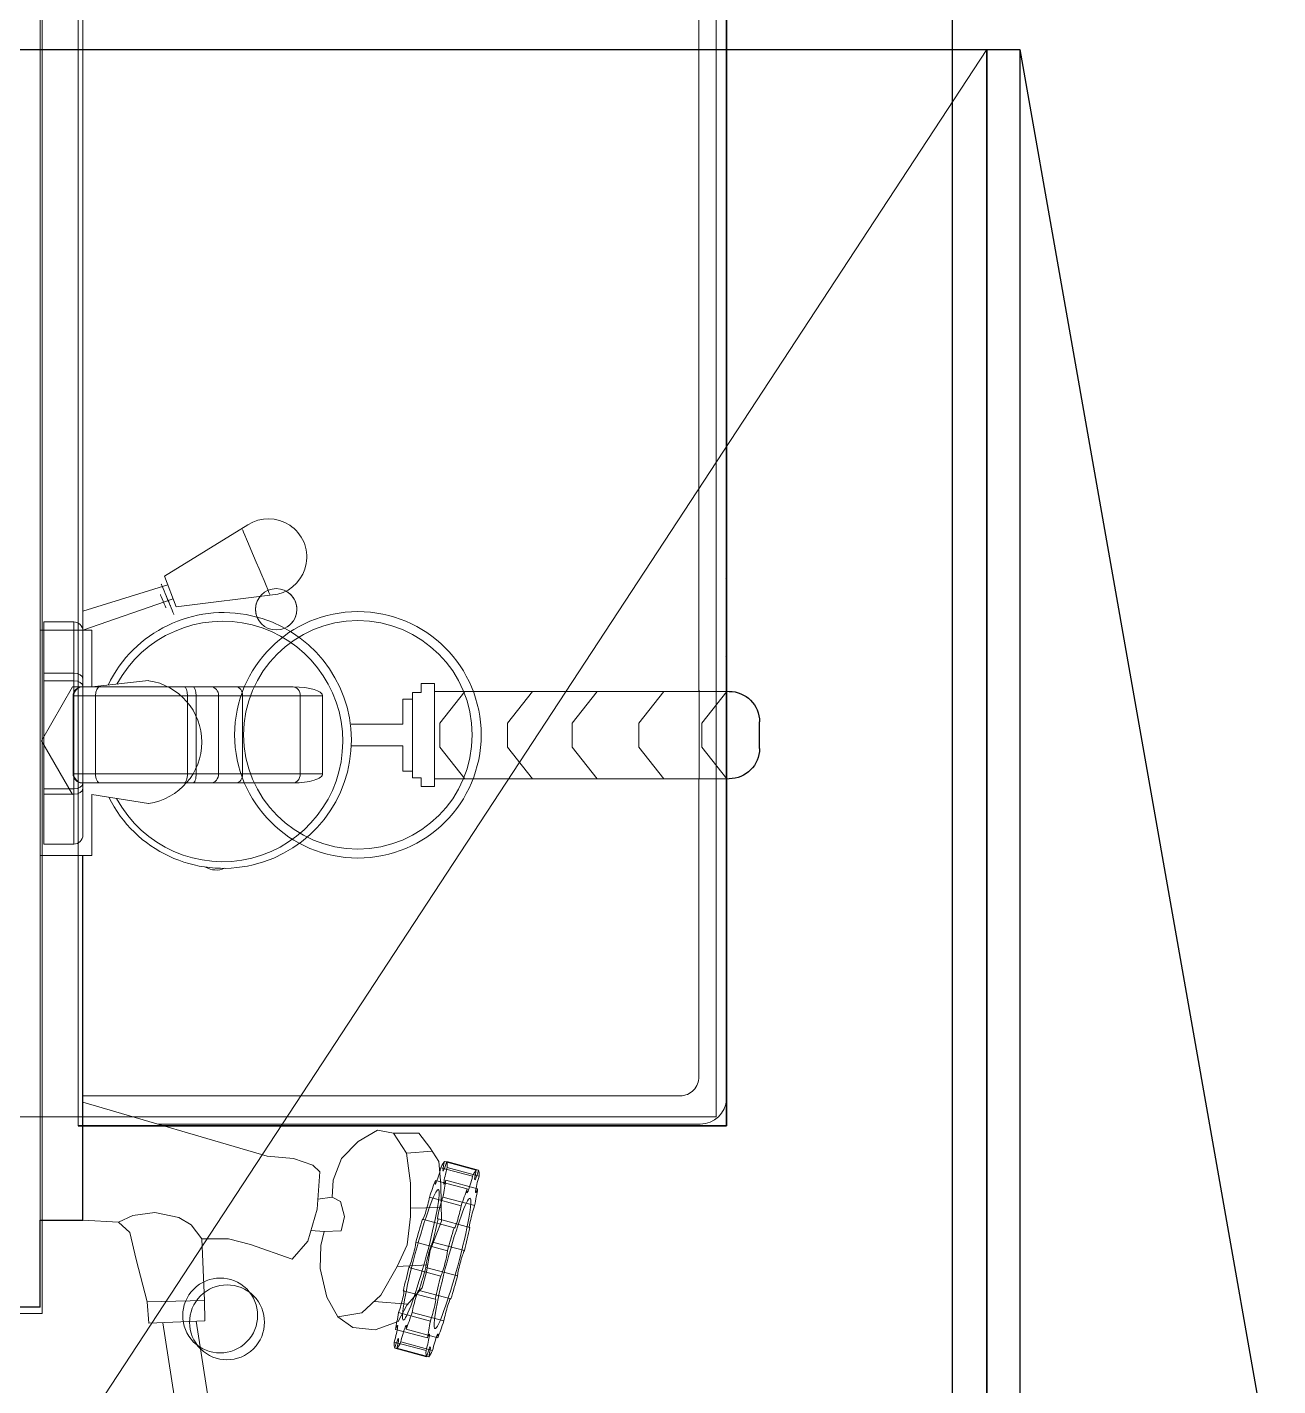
# Model space of a CAD drawing. Header units: millimetres. Extents: x 2562 to 7288, y 778 to 5635.
# Drawn here: x 5854.77 to 5892.67, y 1502.59 to 1543.78 of the extents above; entities that cross this region are included whole.
import ezdxf

# ---------------------------------------------------------------- set-up
doc = ezdxf.new("R2010")
doc.units = ezdxf.units.MM
doc.linetypes.add('x-ref_base elevations 1$0$DASHEDX2', pattern=[38.1, 25.4, -12.7])
doc.layers.add('0-gnl-gor3', color=252, linetype='Continuous')
doc.layers.add('2-tef-sabit', color=251, linetype='Continuous')

# ---------------------------------------------------------------- blocks, each defined once
blk = doc.blocks.new('2 GROUP COFFEE MACHINE')
at = {"layer": '0-gnl-gor3', "linetype": 'Continuous', "lineweight": 9, "extrusion": (0, -1, 1.6e-15)}
for points in [[(-38.24, -75.72), (-33.25, -75.72), (-30.75, -71.98), (-20.77, -71.98), (-18.27, -75.72), (-13.28, -75.72), (-23.27, -60.74), (-28.26, -60.74), (-38.24, -75.72), (-29.51, -69.48), (-25.76, -64.49), (-22.02, -69.48), (-29.51, -69.48)], [(14.18, -75.72), (14.18, -60.74), (6.69, -60.74), (1.7, -70.73), (-3.29, -60.74), (-10.78, -60.74), (-10.78, -75.72), (-5.79, -75.72), (-5.79, -64.49), (-0.8, -75.72), (4.19, -75.72), (9.19, -64.49), (9.19, -75.72)]]:
    blk.add_hatch(color=256, dxfattribs=at).paths.add_polyline_path(points)
at = {"layer": '0-gnl-gor3', "lineweight": 9, "extrusion": (1, 0, 0)}
for p, q in [((255.99, 464.36, -94.73), (255.99, 3.18, -94.73)), ((255.99, 3.18, -8.06), (255.99, 370.41, -8.06)), ((173.34, 206.91, 196.06), (173.34, 197.81, 196.06)), ((173.34, 206.91, 206.32), (173.34, 197.81, 206.32)), ((173.34, 206.91, 196.06), (173.34, 206.91, 206.32)), ((173.34, 197.81, 206.32), (173.34, 197.81, 196.06)), ((258.75, 196.55), (258.75, 196.55, -7.9)), ((255.99, 3.18, -94.73), (255.99, 3.18, -8.06))]:
    blk.add_line(p, q, dxfattribs=at)
at = {"layer": '0-gnl-gor3', "lineweight": 9, "extrusion": (0, 2e-16, -1)}
for p, q in [((255.99, 464.36, -94.73), (255.99, 3.18, -94.73)), ((-252.36, 207.4, -19.14), (255.66, 207.4, -19.14)), ((255.99, 3.18, -94.73), (-255.65, 3.18, -94.73))]:
    blk.add_line(p, q, dxfattribs=at)
at = {"layer": '0-gnl-gor3', "lineweight": 9}
for p, q in [((255.99, 3.18, -8.06), (255.99, 370.41, -8.06)), ((315.62, 216.5, 35.39), (315.62, 207.4, 35.39)), ((287.33, 208.04, -129.04), (-287.33, 208.04, -129.04)), ((250.29, 207.4, 289.41), (-246.99, 207.4, 289.41)), ((108.49, 192.36, -129.04), (108.49, 208.04, -129.04)), ((125.66, 198.21, -129.04), (141.98, 207.63, -129.04)), ((141.98, 207.63, -129.04), (158.3, 198.21, -129.04)), ((176.77, 208.04, -129.04), (176.77, 192.36, -129.04)), ((121.47, 197.81, 164.56), (105.98, 197.81, 195.88)), ((105.98, 197.81, 195.88), (105.98, 197.81, 207.4)), ((105.98, 197.81, 207.4), (123.81, 197.81, 240.16)), ((158.21, 197.81, 164.56), (121.47, 197.81, 164.56)), ((123.81, 197.81, 240.16), (156.59, 197.81, 240.52)), ((125.66, 179.36, -129.04), (125.66, 198.21, -129.04)), ((128.37, 192.97, 162.57), (128.37, 198.06, 165.72)), ((128.37, 198.06, 165.72), (128.37, 197.81, 240.34)), ((128.37, 197.81, 240.34), (128.37, 193.45, 251.24)), ((152.03, 197.81, 240.34), (152.03, 198.06, 165.72)), ((152.03, 198.06, 165.72), (152.03, 192.97, 162.57)), ((152.03, 193.45, 251.24), (152.03, 197.81, 240.34)), ((156.59, 197.81, 240.52), (173.34, 197.81, 206.32)), ((173.34, 197.81, 196.06), (158.21, 197.81, 164.56)), ((173.34, 197.81, 206.32), (173.34, 197.81, 196.06)), ((-258.75, 196.55), (258.75, 196.55)), ((108.49, 195.07, -129.04), (-108.49, 195.07, -129.04)), ((102.69, 195.07, -129.04), (94.73, 169.36, -129.04)), ((108.49, 195.07, -129.04), (98.96, 167.74, -129.04)), ((108.71, 195.09, 196.52), (123.17, 195.09, 167.29)), ((108.71, 195.09, 206.71), (108.71, 195.09, 196.52)), ((125.44, 195.09, 237.45), (108.71, 195.09, 206.71)), ((123.17, 195.09, 167.29), (156.49, 195.09, 167.29)), ((154.89, 195.09, 237.77), (125.44, 195.09, 237.45)), ((125.65, 195.32, 167.23), (125.65, 190.24, 164.09)), ((125.65, 195.09, 239.81), (125.65, 195.32, 167.23)), ((125.65, 191.6, 248.51), (125.65, 195.09, 239.81)), ((154.75, 195.32, 167.23), (154.75, 195.09, 239.81)), ((154.75, 190.24, 164.09), (154.75, 195.32, 167.23)), ((154.75, 195.09, 239.81), (154.75, 191.6, 248.51)), ((170.61, 195.09, 205.69), (154.89, 195.09, 237.77)), ((156.49, 195.09, 167.29), (170.61, 195.09, 196.68)), ((170.61, 195.09, 196.68), (170.61, 195.09, 205.69)), ((176.77, 195.07, -129.04), (251.58, 195.07, -129.04)), ((249.64, 195.07, -129.04), (249.64, 14.06, -129.04)), ((251.58, 195.07, -129.04), (267.9, 139.21, -129.04)), ((287.89, 184.23, -129.04), (287.33, 195.07, -129.04)), ((125.66, 192.36, -129.04), (108.49, 192.36, -129.04)), ((123.77, 175.14, -129.04), (125.66, 192.36, -129.04)), ((125.65, 164.39, 248.51), (125.65, 191.6, 248.51)), ((125.65, 190.24, 148.24), (125.65, 189.93, 147.85)), ((125.65, 190.24, 164.09), (125.65, 190.24, 148.24)), ((125.65, 189.93, 147.85), (125.65, 161.73, 147.85)), ((128.37, 193.45, 251.24), (128.37, 163.39, 251.24)), ((128.37, 193.45, 251.24), (128.37, 163.39, 251.24)), ((128.37, 191.27, 145.12), (128.37, 192.97, 147.3)), ((128.37, 192.97, 147.3), (128.37, 192.97, 162.57)), ((128.37, 160.72, 145.12), (128.37, 191.27, 145.12)), ((152.03, 163.39, 251.24), (152.03, 193.45, 251.24)), ((152.03, 163.39, 251.24), (152.03, 193.45, 251.24)), ((152.03, 192.97, 162.57), (152.03, 192.97, 147.3)), ((152.03, 192.97, 147.3), (152.03, 191.27, 145.12)), ((152.03, 191.27, 145.12), (152.03, 160.72, 145.12)), ((154.75, 191.6, 248.51), (154.75, 164.39, 248.51)), ((154.75, 190.24, 148.24), (154.75, 190.24, 164.09)), ((154.75, 189.93, 147.85), (154.75, 190.24, 148.24)), ((154.75, 161.73, 147.85), (154.75, 189.93, 147.85)), ((176.77, 192.36, -129.04), (158.3, 192.36, -129.04)), ((161, 175.14, -129.04), (158.3, 192.36, -129.04)), ((287.89, 184.23, -129.04), (285.87, 179.93, -129.04)), ((291.05, 180.81, -129.04), (287.89, 184.23, -129.04)), ((285.87, 179.93, -129.04), (284.98, 173.23, -129.04)), ((299.28, 178.92, -129.04), (291.05, 180.81, -129.04)), ((312.05, 175.63, -129.04), (299.28, 178.92, -129.04)), ((284.98, 173.23, -129.04), (286.5, 166.02, -129.04)), ((311.67, 158.18, -129.04), (312.05, 175.63, -129.04)), ((312.05, 175.63, -129.04), (318.6, 175.08, -129.04)), ((318.6, 175.08, -129.04), (317.81, 158.07, -129.04)), ((92.08, 170.38, -129.04), (76.49, 145.09, -129.04)), ((92.08, 170.38, -129.04), (101.41, 166.8, -129.04)), ((258.22, 172.34, -129.04), (258.22, 7.99, -129.04)), ((354.87, 165.2, -129.04), (318.4, 170.84, -129.04)), ((101.41, 166.8, -129.04), (97.58, 136.02, -129.04)), ((286.5, 166.02, -129.04), (288.77, 162.23, -129.04)), ((125.65, 162.97, 247.31), (125.65, 164.39, 248.51)), ((125.65, 162.97, 237.74), (125.65, 162.97, 247.31)), ((125.65, 131.31, 176.69), (125.65, 162.97, 237.74)), ((125.65, 161.73, 147.85), (125.65, 156.3, 152.5)), ((152.03, 163.39, 251.24), (128.37, 163.39, 251.24)), ((128.37, 163.39, 251.24), (128.37, 160.24, 248.58)), ((128.37, 153.94, 150.94), (128.37, 160.72, 145.12)), ((152.03, 160.24, 248.58), (152.03, 163.39, 251.24)), ((152.03, 160.72, 145.12), (152.03, 153.94, 150.94)), ((154.75, 164.39, 248.51), (154.75, 162.97, 247.31)), ((154.75, 162.97, 237.74), (154.75, 131.31, 176.69)), ((154.75, 162.97, 247.31), (154.75, 162.97, 237.74)), ((154.75, 156.3, 152.5), (154.75, 161.73, 147.85)), ((288.77, 162.23, -129.04), (292.95, 159.06, -129.04)), ((353.49, 155.21, -129.04), (317.92, 160.73, -129.04)), ((128.37, 160.24, 248.58), (128.37, 160.24, 238.4)), ((128.37, 160.24, 238.4), (128.37, 129.21, 178.56)), ((152.03, 129.21, 178.56), (152.03, 160.24, 238.4)), ((152.03, 160.24, 238.4), (152.03, 160.24, 248.58)), ((292.95, 150.97, -129.04), (292.95, 159.06, -129.04)), ((292.95, 159.06, -129.04), (311.67, 158.18, -129.04)), ((317.81, 158.07, -129.04), (311.67, 158.18, -129.04)), ((125.65, 156.3, 152.5), (125.65, 148.66, 176.68)), ((128.37, 146.66, 173.95), (128.37, 153.94, 150.94)), ((152.03, 153.94, 150.94), (152.03, 146.66, 173.95)), ((154.75, 148.66, 176.68), (154.75, 156.3, 152.5)), ((125.65, 148.66, 176.68), (125.65, 131.31, 176.68)), ((154.75, 131.31, 176.68), (154.75, 148.66, 176.68)), ((294.72, 144.27, -129.04), (292.95, 150.97, -129.04)), ((128.37, 122.42, 173.95), (128.37, 146.66, 173.95)), ((152.03, 146.66, 173.95), (152.03, 122.42, 173.95)), ((299.15, 131.63, -129.04), (294.72, 144.27, -129.04)), ((267.9, 139.21, -129.04), (268.66, 131.25, -129.04)), ((125.65, 131.31, 176.68), (125.65, 131.31, 176.69)), ((128.37, 129.21, 178.56), (128.37, 122.42, 173.95)), ((152.03, 122.42, 173.95), (152.03, 129.21, 178.56)), ((154.75, 131.31, 176.69), (154.75, 131.31, 176.68)), ((268.66, 131.25, -129.04), (270.68, 125.43, -129.04)), ((293.71, 126.95, -129.04), (299.15, 131.63, -129.04)), ((270.68, 125.43, -129.04), (272.71, 123.28, -129.04)), ((272.71, 123.28, -129.04), (283.97, 124.04, -129.04)), ((280.98, 123.84, -129.04), (280.33, 119.55, -129.04)), ((283.97, 124.04, -129.04), (293.71, 126.95, -129.04)), ((290.79, 121.94, -129.04), (290.41, 125.96, -129.04)), ((280.33, 119.55, -129.04), (275.21, 119.22, -129.04)), ((281.64, 117.04, -129.04), (280.33, 119.55, -129.04)), ((290.79, 121.94, -129.04), (290.57, 116.83, -129.04)), ((295.04, 122.92, -129.04), (290.79, 121.94, -129.04)), ((302.01, 123.14, -129.04), (295.04, 122.92, -129.04)), ((310.62, 121.18, -129.04), (302.01, 123.14, -129.04)), ((316.61, 117.81, -129.04), (310.62, 121.18, -129.04)), ((268.67, 116.72, -129.04), (263.44, 111.6, -129.04)), ((275.21, 119.22, -129.04), (268.67, 116.72, -129.04)), ((286.21, 115.74, -129.04), (281.64, 117.04, -129.04)), ((290.57, 116.83, -129.04), (286.21, 115.74, -129.04)), ((316.61, 117.81, -129.04), (315.41, 110.51, -129.04)), ((319.88, 113.23, -129.04), (316.61, 117.81, -129.04)), ((137, 113.74, -129.04), (137, 98.14, -129.04)), ((143.55, 113.74, -129.04), (143.55, 98.14, -129.04)), ((263.44, 111.6, -129.04), (260.06, 105.83, -129.04)), ((320.54, 106.48, -129.04), (319.88, 113.23, -129.04)), ((315.41, 110.51, -129.04), (310.08, 104.74, -129.04)), ((260.06, 105.83, -129.04), (260.93, 100.93, -129.04)), ((310.08, 104.74, -129.04), (301.36, 99.84, -129.04)), ((312.01, 106.83, -129.04), (312.76, 96.57, -129.04)), ((318.03, 99.51, -129.04), (320.54, 106.48, -129.04)), ((260.93, 100.93, -129.04), (260.93, 93.3, -129.04)), ((267.04, 97.01, -129.04), (260.93, 100.93, -129.04)), ((301.36, 99.84, -129.04), (294.82, 96.79, -129.04)), ((301.36, 99.84, -129.04), (300.91, 90.55, -129.04)), ((313.13, 96.9, -129.04), (318.03, 99.51, -129.04)), ((315.34, 99.38, 226.7), (317.93, 89.76, 225.86)), ((315.34, 99.38, 226.7), (317.93, 89.76, 225.86)), ((323.04, 90.66, 231.27), (320.45, 100.29, 232.11)), ((323.04, 90.66, 231.27), (320.45, 100.29, 232.11)), ((324.28, 100.71, 239.05), (326.87, 91.08, 238.21)), ((324.28, 100.71, 239.05), (326.87, 91.08, 238.21)), ((326.13, 99.88, 254.22), (328.72, 90.25, 253.38)), ((326.13, 99.88, 254.22), (328.72, 90.25, 253.38)), ((328.73, 90.95, 245.47), (326.14, 100.57, 246.32)), ((328.73, 90.95, 245.47), (326.14, 100.57, 246.32)), ((129.37, 95.13, -129.04), (127.32, 95.13, -129.04)), ((127.32, 95.13, -129.04), (127.32, 92.55, -129.04)), ((137, 98.14, -129.04), (129.37, 98.14, -129.04)), ((129.37, 98.14, -129.04), (129.37, 95.13, -129.04)), ((151.17, 95.13, -129.04), (129.37, 95.13, -129.04)), ((143.55, 98.14, -129.04), (151.17, 98.14, -129.04)), ((151.17, 98.14, -129.04), (151.17, 95.13, -129.04)), ((151.17, 95.13, -129.04), (153.23, 95.13, -129.04)), ((153.23, 95.13, -129.04), (153.23, 92.55, -129.04)), ((267.04, 97.01, -129.04), (266.44, 89.19, -129.04)), ((276.08, 95.81, -129.04), (267.04, 97.01, -129.04)), ((286.21, 95.81, -129.04), (276.08, 95.81, -129.04)), ((283.71, 95.81, -129.04), (283.49, 86.48, -129.04)), ((294.82, 96.79, -129.04), (286.21, 95.81, -129.04)), ((301.71, 96.26, 220.48), (304.3, 86.63, 219.64)), ((301.71, 96.26, 220.48), (304.3, 86.63, 219.64)), ((307.79, 92.21, -129.04), (313.13, 96.9, -129.04)), ((311.29, 88.33, 221.74), (308.7, 97.96, 222.59)), ((311.29, 88.33, 221.74), (308.7, 97.96, 222.59)), ((317.87, 85.66, 272.46), (315.28, 95.29, 273.3)), ((317.87, 85.66, 272.46), (315.28, 95.29, 273.3)), ((320.41, 97.12, 268.14), (322.99, 87.49, 267.3)), ((320.41, 97.12, 268.14), (322.99, 87.49, 267.3)), ((326.84, 89.12, 260.55), (324.25, 98.75, 261.39)), ((326.84, 89.12, 260.55), (324.25, 98.75, 261.39)), ((127.32, 92.55, -129.04), (124.67, 92.55, -129.04)), ((124.67, 92.55, -129.04), (124.67, 88.53, -129.04)), ((153.23, 92.55, -129.04), (155.88, 92.55, -129.04)), ((155.88, 92.55, -129.04), (155.88, 88.53, -129.04)), ((260.93, 93.3, -129.04), (265.29, 89.93, -129.04)), ((287.05, 92.18, 222.05), (289.64, 82.55, 221.21)), ((287.05, 92.18, 222.05), (289.64, 82.55, 221.21)), ((296.63, 84.59, 219.45), (294.04, 94.22, 220.29)), ((296.63, 84.59, 219.45), (294.04, 94.22, 220.29)), ((296.56, 89.82, -129.04), (302.99, 90.91, -129.04)), ((304.22, 81.51, 278), (301.63, 91.14, 278.85)), ((304.22, 81.51, 278), (301.63, 91.14, 278.85)), ((302.99, 90.91, -129.04), (307.79, 92.21, -129.04)), ((308.63, 93.17, 277.09), (311.22, 83.54, 276.24)), ((308.63, 93.17, 277.09), (311.22, 83.54, 276.24)), ((124.67, 88.53, -129.04), (127.02, 88.53, -129.04)), ((153.52, 88.53, -129.04), (127.02, 88.53, -129.04)), ((127.02, 88.53, -129.04), (127.02, 85.29, -129.04)), ((127.02, 79.28, -129.04), (136.61, 86.88, -129.04)), ((136.61, 86.88, -129.04), (140.72, 86.88, -129.04)), ((143.93, 86.88, -129.04), (139.83, 86.88, -129.04)), ((153.52, 79.28, -129.04), (143.93, 86.88, -129.04)), ((155.88, 88.53, -129.04), (153.52, 88.53, -129.04)), ((153.52, 88.53, -129.04), (153.52, 85.29, -129.04)), ((265.29, 89.93, -129.04), (269.54, 87.2, -129.04)), ((269.54, 87.2, -129.04), (276.52, 86.55, -129.04)), ((274.02, 76.98, 236.9), (271.43, 86.61, 237.74)), ((274.02, 76.98, 236.9), (271.43, 86.61, 237.74)), ((275.27, 88.23, 230.99), (277.86, 78.6, 230.15)), ((275.27, 88.23, 230.99), (277.86, 78.6, 230.15)), ((276.52, 86.55, -129.04), (287.63, 86.44, -129.04)), ((282.99, 80.43, 224.99), (280.4, 90.06, 225.84)), ((282.99, 80.43, 224.99), (280.4, 90.06, 225.84)), ((289.56, 77.76, 275.71), (286.97, 87.39, 276.55)), ((289.56, 77.76, 275.71), (286.97, 87.39, 276.55)), ((287.63, 86.44, -129.04), (296.56, 89.82, -129.04)), ((293.97, 89.09, 278.66), (296.56, 79.46, 277.81)), ((293.97, 89.09, 278.66), (296.56, 79.46, 277.81)), ((127.02, 85.29, -129.04), (127.02, -0.77, -129.04)), ((153.52, 85.29, -129.04), (153.52, -0.77, -129.04)), ((272.12, 75.15, 251.98), (269.54, 84.78, 252.82)), ((272.12, 75.15, 251.98), (269.54, 84.78, 252.82)), ((269.55, 85.47, 244.91), (272.14, 75.85, 244.07)), ((269.55, 85.47, 244.91), (272.14, 75.85, 244.07)), ((271.4, 84.65, 260.08), (273.99, 75.02, 259.24)), ((271.4, 84.65, 260.08), (273.99, 75.02, 259.24)), ((277.81, 75.44, 266.18), (275.22, 85.07, 267.02)), ((277.81, 75.44, 266.18), (275.22, 85.07, 267.02)), ((280.34, 85.97, 272.43), (282.93, 76.34, 271.59)), ((280.34, 85.97, 272.43), (282.93, 76.34, 271.59)), ((127.02, 58.82, -129.04), (136.61, 66.42, -129.04)), ((136.61, 66.42, -129.04), (140.72, 66.42, -129.04)), ((143.93, 66.42, -129.04), (139.83, 66.42, -129.04)), ((153.52, 58.82, -129.04), (143.93, 66.42, -129.04)), ((127.02, 39.2, -129.04), (136.61, 46.8, -129.04)), ((136.61, 46.8, -129.04), (140.72, 46.8, -129.04)), ((143.93, 46.8, -129.04), (139.83, 46.8, -129.04)), ((153.52, 39.2, -129.04), (143.93, 46.8, -129.04)), ((127.02, 19.02, -129.04), (136.61, 26.62, -129.04)), ((136.61, 26.62, -129.04), (140.72, 26.62, -129.04)), ((143.93, 26.62, -129.04), (139.83, 26.62, -129.04)), ((153.52, 19.02, -129.04), (143.93, 26.62, -129.04)), ((127.02, 8.44, -129.04), (-127.02, 8.44, -129.04)), ((153.52, 8.33, -129.04), (126.66, 8.33, -129.04)), ((243.82, 8.44, -129.04), (153.52, 8.44, -129.04)), ((127.02, -0.13, -129.04), (136.61, 7.47, -129.04)), ((136.61, 7.47, -129.04), (140.72, 7.47, -129.04)), ((143.93, 7.47, -129.04), (139.83, 7.47, -129.04)), ((153.52, -0.13, -129.04), (143.93, 7.47, -129.04)), ((-255.65, 3.18, -8.06), (255.99, 3.18, -8.06))]:
    blk.add_line(p, q, dxfattribs=at)
at = {"layer": '0-gnl-gor3'}
for p, q in [((313.68, 208.04, -129.04), (313.68, 216.03, -129.04)), ((287.33, 208.04, -129.04), (287.33, 195.07, -129.04)), ((313.68, 208.04, -129.04), (287.33, 208.04, -129.04)), ((287.33, 195.07, -129.04), (176.77, 195.07, -129.04)), ((258.75, 196.55), (258.75, 0)), ((258.75, 0), (-258.75, 0)), ((127.02, 0, -129.04), (-127.02, 0, -129.04)), ((250.6, 0, -129.04), (153.52, 0, -129.04)), ((144.3, -10, -129.04), (136.25, -10, -129.04))]:
    blk.add_line(p, q, dxfattribs=at)
at = {"layer": '0-gnl-gor3', "lineweight": 9, "extrusion": (0.999129, 0, 0.04173)}
for p, q in [((315.62, 216.5, 35.39), (315.62, 207.4, 35.39)), ((315.62, 207.4, 35.39), (307.02, 207.4, 241.27))]:
    blk.add_line(p, q, dxfattribs=at)
at = {"layer": '0-gnl-gor3', "lineweight": 9, "extrusion": (0, -1, -2e-16)}
for p, q in [((-252.36, 207.4, -19.14), (255.66, 207.4, -19.14)), ((250.29, 207.4, 289.41), (-246.99, 207.4, 289.41)), ((315.62, 207.4, 35.39), (307.02, 207.4, 241.27))]:
    blk.add_line(p, q, dxfattribs=at)
at = {"layer": '0-gnl-gor3', "lineweight": 9, "extrusion": (0, 1, -1e-16)}
for p, q in [((123.81, 206.91, 240.16), (105.98, 206.91, 207.4)), ((105.98, 206.91, 207.4), (105.98, 206.91, 195.88)), ((105.98, 206.91, 195.88), (121.47, 206.91, 164.56)), ((121.47, 206.91, 164.56), (158.21, 206.91, 164.56)), ((156.59, 206.91, 240.52), (123.81, 206.91, 240.16)), ((173.34, 206.91, 206.32), (156.59, 206.91, 240.52)), ((158.21, 206.91, 164.56), (173.34, 206.91, 196.06)), ((173.34, 206.91, 196.06), (173.34, 206.91, 206.32))]:
    blk.add_line(p, q, dxfattribs=at)
at = {"layer": '0-gnl-gor3', "lineweight": 9, "extrusion": (-0.878335, 0, 0.478046)}
for p, q in [((105.98, 206.91, 207.4), (105.98, 197.81, 207.4)), ((123.81, 206.91, 240.16), (105.98, 206.91, 207.4)), ((123.81, 206.91, 240.16), (123.81, 197.81, 240.16)), ((105.98, 197.81, 207.4), (123.81, 197.81, 240.16))]:
    blk.add_line(p, q, dxfattribs=at)
at = {"layer": '0-gnl-gor3', "lineweight": 9, "extrusion": (-1, 0, 0)}
for p, q in [((105.98, 206.91, 207.4), (105.98, 197.81, 207.4)), ((105.98, 206.91, 195.88), (105.98, 197.81, 195.88)), ((105.98, 206.91, 207.4), (105.98, 206.91, 195.88)), ((105.98, 197.81, 195.88), (105.98, 197.81, 207.4))]:
    blk.add_line(p, q, dxfattribs=at)
at = {"layer": '0-gnl-gor3', "lineweight": 9, "extrusion": (-0.896379, 0, -0.443289)}
for p, q in [((105.98, 206.91, 195.88), (105.98, 197.81, 195.88)), ((105.98, 206.91, 195.88), (121.47, 206.91, 164.56)), ((121.47, 206.91, 164.56), (121.47, 197.81, 164.56)), ((121.47, 197.81, 164.56), (105.98, 197.81, 195.88))]:
    blk.add_line(p, q, dxfattribs=at)
at = {"layer": '0-gnl-gor3', "lineweight": 9, "extrusion": (0, -1e-16, -1)}
for p, q in [((121.47, 206.91, 164.56), (121.47, 197.81, 164.56)), ((121.47, 206.91, 164.56), (158.21, 206.91, 164.56)), ((158.21, 206.91, 164.56), (158.21, 197.81, 164.56)), ((158.21, 197.81, 164.56), (121.47, 197.81, 164.56)), ((152.03, 191.27, 145.12), (128.37, 191.27, 145.12)), ((128.37, 160.72, 145.12), (128.37, 191.27, 145.12)), ((152.03, 191.27, 145.12), (152.03, 160.72, 145.12)), ((152.03, 160.72, 145.12), (128.37, 160.72, 145.12)), ((152.03, 146.66, 173.95), (128.37, 146.66, 173.95)), ((128.37, 122.42, 173.95), (128.37, 146.66, 173.95)), ((152.03, 146.66, 173.95), (152.03, 122.42, 173.95)), ((152.03, 122.42, 173.95), (128.37, 122.42, 173.95))]:
    blk.add_line(p, q, dxfattribs=at)
at = {"layer": '0-gnl-gor3', "lineweight": 9, "extrusion": (-0.010982, 1e-16, 0.99994)}
for p, q in [((123.81, 206.91, 240.16), (123.81, 197.81, 240.16)), ((156.59, 206.91, 240.52), (123.81, 206.91, 240.16)), ((156.59, 206.91, 240.52), (156.59, 197.81, 240.52)), ((123.81, 197.81, 240.16), (156.59, 197.81, 240.52))]:
    blk.add_line(p, q, dxfattribs=at)
at = {"layer": '0-gnl-gor3', "lineweight": 9, "extrusion": (0.898079, 0, 0.439835)}
for p, q in [((156.59, 206.91, 240.52), (156.59, 197.81, 240.52)), ((173.34, 206.91, 206.32), (156.59, 206.91, 240.52)), ((173.34, 206.91, 206.32), (173.34, 197.81, 206.32)), ((156.59, 197.81, 240.52), (173.34, 197.81, 206.32))]:
    blk.add_line(p, q, dxfattribs=at)
at = {"layer": '0-gnl-gor3', "lineweight": 9, "extrusion": (0.901427, 0, -0.43293)}
for p, q in [((158.21, 206.91, 164.56), (158.21, 197.81, 164.56)), ((158.21, 206.91, 164.56), (173.34, 206.91, 196.06)), ((173.34, 206.91, 196.06), (173.34, 197.81, 196.06)), ((173.34, 197.81, 196.06), (158.21, 197.81, 164.56))]:
    blk.add_line(p, q, dxfattribs=at)
at = {"layer": '0-gnl-gor3', "lineweight": 9, "extrusion": (-1e-16, 0.999995, 0.003249)}
for p, q in [((152.03, 198.06, 165.72), (128.37, 198.06, 165.72)), ((128.37, 198.06, 165.72), (128.37, 197.81, 240.34)), ((152.03, 197.81, 240.34), (128.37, 197.81, 240.34)), ((152.03, 197.81, 240.34), (152.03, 198.06, 165.72))]:
    blk.add_line(p, q, dxfattribs=at)
at = {"layer": '0-gnl-gor3', "lineweight": 9, "extrusion": (0, 0.526139, -0.850398)}
for p, q in [((152.03, 198.06, 165.72), (128.37, 198.06, 165.72)), ((128.37, 192.97, 162.57), (128.37, 198.06, 165.72)), ((152.03, 198.06, 165.72), (152.03, 192.97, 162.57))]:
    blk.add_line(p, q, dxfattribs=at)
at = {"layer": '0-gnl-gor3', "lineweight": 9, "extrusion": (-1e-16, 0.928404, 0.371572)}
for p, q in [((152.03, 197.81, 240.34), (128.37, 197.81, 240.34)), ((128.37, 197.81, 240.34), (128.37, 193.45, 251.24)), ((152.03, 193.45, 251.24), (152.03, 197.81, 240.34))]:
    blk.add_line(p, q, dxfattribs=at)
at = {"layer": '0-gnl-gor3', "lineweight": 9, "extrusion": (0, 1, 0)}
for p, q in [((-258.75, 196.55), (258.75, 196.55)), ((258.75, 196.55, -7.9), (-258.75, 196.55, -7.9)), ((258.75, 196.55), (258.75, 196.55, -7.9))]:
    blk.add_line(p, q, dxfattribs=at)
at = {"layer": '0-gnl-gor3', "lineweight": 9, "extrusion": (0, 0, -1)}
blk.add_line((258.75, 196.55, -7.9), (-258.75, 196.55, -7.9), dxfattribs=at)
at = {"layer": '0-gnl-gor3', "lineweight": 9, "extrusion": (0, -1, 1e-16)}
for p, q in [((125.44, 195.09, 237.45), (108.71, 195.09, 206.71)), ((108.71, 195.09, 206.71), (108.71, 195.09, 196.52)), ((108.71, 195.09, 196.52), (123.17, 195.09, 167.29)), ((123.17, 195.09, 167.29), (156.49, 195.09, 167.29)), ((154.89, 195.09, 237.77), (125.44, 195.09, 237.45)), ((170.61, 195.09, 205.69), (154.89, 195.09, 237.77)), ((156.49, 195.09, 167.29), (170.61, 195.09, 196.68)), ((170.61, 195.09, 196.68), (170.61, 195.09, 205.69))]:
    blk.add_line(p, q, dxfattribs=at)
at = {"layer": '0-gnl-gor3', "lineweight": 9, "extrusion": (-1, -1e-16, 0)}
for p, q in [((125.65, 195.32, 167.23), (125.65, 190.24, 164.09)), ((125.65, 195.09, 239.81), (125.65, 195.32, 167.23)), ((125.65, 191.6, 248.51), (125.65, 195.09, 239.81)), ((125.65, 164.39, 248.51), (125.65, 191.6, 248.51)), ((125.65, 190.24, 164.09), (125.65, 190.24, 148.24)), ((125.65, 190.24, 148.24), (125.65, 189.93, 147.85)), ((125.65, 189.93, 147.85), (125.65, 161.73, 147.85)), ((125.65, 162.97, 247.31), (125.65, 164.39, 248.51)), ((125.65, 162.97, 237.74), (125.65, 162.97, 247.31)), ((125.65, 131.31, 176.69), (125.65, 162.97, 237.74)), ((125.65, 161.73, 147.85), (125.65, 156.3, 152.5)), ((125.65, 156.3, 152.5), (125.65, 148.66, 176.68)), ((125.65, 148.66, 176.68), (125.65, 131.31, 176.68)), ((125.65, 131.31, 176.68), (125.65, 131.31, 176.69))]:
    blk.add_line(p, q, dxfattribs=at)
at = {"layer": '0-gnl-gor3', "lineweight": 9, "extrusion": (1, 1e-16, 0)}
for p, q in [((154.75, 195.32, 167.23), (154.75, 195.09, 239.81)), ((154.75, 190.24, 164.09), (154.75, 195.32, 167.23)), ((154.75, 195.09, 239.81), (154.75, 191.6, 248.51)), ((154.75, 191.6, 248.51), (154.75, 164.39, 248.51)), ((154.75, 190.24, 148.24), (154.75, 190.24, 164.09)), ((154.75, 189.93, 147.85), (154.75, 190.24, 148.24)), ((154.75, 161.73, 147.85), (154.75, 189.93, 147.85)), ((154.75, 164.39, 248.51), (154.75, 162.97, 247.31)), ((154.75, 162.97, 247.31), (154.75, 162.97, 237.74)), ((154.75, 162.97, 237.74), (154.75, 131.31, 176.69)), ((154.75, 156.3, 152.5), (154.75, 161.73, 147.85)), ((154.75, 148.66, 176.68), (154.75, 156.3, 152.5)), ((154.75, 131.31, 176.68), (154.75, 148.66, 176.68)), ((154.75, 131.31, 176.69), (154.75, 131.31, 176.68))]:
    blk.add_line(p, q, dxfattribs=at)
at = {"layer": '0-gnl-gor3', "extrusion": (1, 0, 0)}
for p, q in [((258.75, 196.55), (258.75, 0)), ((258.75, 0, -7.9), (258.75, 196.55, -7.9)), ((258.75, 0, -7.9), (258.75, 0))]:
    blk.add_line(p, q, dxfattribs=at)
at = {"layer": '0-gnl-gor3', "extrusion": (0, 0, -1)}
for p, q in [((258.75, 0, -7.9), (258.75, 196.55, -7.9)), ((-258.75, 0, -7.9), (258.75, 0, -7.9))]:
    blk.add_line(p, q, dxfattribs=at)
at = {"layer": '0-gnl-gor3', "lineweight": 9, "extrusion": (-1e-16, 1, -1e-16)}
for p, q in [((128.37, 192.97, 147.3), (128.37, 192.97, 162.57)), ((152.03, 192.97, 162.57), (152.03, 192.97, 147.3))]:
    blk.add_line(p, q, dxfattribs=at)
at = {"layer": '0-gnl-gor3', "lineweight": 9, "extrusion": (0, 0.789182, -0.614159)}
for p, q in [((128.37, 191.27, 145.12), (128.37, 192.97, 147.3)), ((152.03, 191.27, 145.12), (128.37, 191.27, 145.12)), ((152.03, 192.97, 147.3), (152.03, 191.27, 145.12))]:
    blk.add_line(p, q, dxfattribs=at)
at = {"layer": '0-gnl-gor3', "lineweight": 9, "extrusion": (0, -0.645729, 0.763567)}
for p, q in [((152.03, 163.39, 251.24), (128.37, 163.39, 251.24)), ((128.37, 163.39, 251.24), (128.37, 160.24, 248.58)), ((152.03, 160.24, 248.58), (152.03, 163.39, 251.24))]:
    blk.add_line(p, q, dxfattribs=at)
at = {"layer": '0-gnl-gor3', "lineweight": 9, "extrusion": (0, -0.650579, -0.759438)}
for p, q in [((152.03, 160.72, 145.12), (128.37, 160.72, 145.12)), ((128.37, 153.94, 150.94), (128.37, 160.72, 145.12)), ((152.03, 160.72, 145.12), (152.03, 153.94, 150.94)), ((152.03, 153.94, 150.94), (128.37, 153.94, 150.94))]:
    blk.add_line(p, q, dxfattribs=at)
at = {"layer": '0-gnl-gor3', "lineweight": 9, "extrusion": (1e-16, -0.887757, 0.460313)}
for p, q in [((128.37, 160.24, 238.4), (128.37, 129.21, 178.56)), ((152.03, 129.21, 178.56), (152.03, 160.24, 238.4)), ((152.03, 129.21, 178.56), (128.37, 129.21, 178.56))]:
    blk.add_line(p, q, dxfattribs=at)
at = {"layer": '0-gnl-gor3', "lineweight": 9, "extrusion": (1e-16, -1, 1e-16)}
for p, q in [((128.37, 160.24, 248.58), (128.37, 160.24, 238.4)), ((152.03, 160.24, 238.4), (152.03, 160.24, 248.58))]:
    blk.add_line(p, q, dxfattribs=at)
at = {"layer": '0-gnl-gor3', "lineweight": 9, "extrusion": (1e-16, -0.953534, -0.301287)}
for p, q in [((152.03, 153.94, 150.94), (128.37, 153.94, 150.94)), ((128.37, 146.66, 173.95), (128.37, 153.94, 150.94)), ((152.03, 153.94, 150.94), (152.03, 146.66, 173.95)), ((152.03, 146.66, 173.95), (128.37, 146.66, 173.95))]:
    blk.add_line(p, q, dxfattribs=at)
at = {"layer": '0-gnl-gor3', "lineweight": 9, "extrusion": (0, -0.561284, 0.827624)}
for p, q in [((152.03, 129.21, 178.56), (128.37, 129.21, 178.56)), ((128.37, 129.21, 178.56), (128.37, 122.42, 173.95)), ((152.03, 122.42, 173.95), (152.03, 129.21, 178.56)), ((152.03, 122.42, 173.95), (128.37, 122.42, 173.95))]:
    blk.add_line(p, q, dxfattribs=at)
at = {"layer": '0-gnl-gor3', "lineweight": 9, "extrusion": (4e-16, -1, -2e-16)}
for p, q in [((-255.65, 3.18, -8.06), (255.99, 3.18, -8.06)), ((255.99, 3.18, -94.73), (-255.65, 3.18, -94.73)), ((255.99, 3.18, -94.73), (255.99, 3.18, -8.06))]:
    blk.add_line(p, q, dxfattribs=at)
at = {"layer": '0-gnl-gor3', "linetype": 'Continuous', "lineweight": 9, "extrusion": (0, -1, 1.7e-15)}
for p, q in [((92.81, 0.37, -71.98), (92.81, 0.37, -69.48)), ((116.53, 0.37, -69.48), (116.53, 0.37, -71.98))]:
    blk.add_line(p, q, dxfattribs=at)
at = {"layer": '0-gnl-gor3', "extrusion": (0, -1, 0)}
blk.add_line((258.75, 0, -7.9), (258.75, 0), dxfattribs=at)
at = {"layer": '0-gnl-gor3', "lineweight": 9, "extrusion": (-0.386001, -0.922498, 0)}
for centre, radius in [((26.07, 203.02, -194.53), 5), ((26.07, 203.02, -194.53), 5), ((26.07, 203.02, -194.5), 2.15), ((26.07, 203.02, -194.5), 2.15), ((26.07, 203.02, -196.01), 2.18), ((26.07, 203.02, -196), 2.15), ((26.07, 203.02, -165.39), 10.79), ((26.07, 203.02, -165.39), 10.79)]:
    blk.add_circle(centre, radius, dxfattribs=at)
at = {"layer": '0-gnl-gor3', "lineweight": 9, "extrusion": (0.386001, 0.922498, 0)}
blk.add_circle((-26.07, 203.02, 196.01), 2.18, dxfattribs=at)
at = {"layer": '0-gnl-gor3', "lineweight": 9, "extrusion": (-0.049519, 0.049519, -0.997545)}
for centre in [(-332.12, -114.55, -11.79), (-332.12, -114.55, -53.63)]:
    blk.add_circle(centre, 11.37, dxfattribs=at)
at = {"layer": '0-gnl-gor3', "lineweight": 9, "extrusion": (0.049519, -0.049519, 0.997545)}
for centre in [(332.12, -114.55, 11.79), (332.12, -114.55, 53.63)]:
    blk.add_circle(centre, 11.37, dxfattribs=at)
at = {"layer": '0-gnl-gor3', "lineweight": 9}
for centre, radius in [((140.2, 111.72, 171.16), 37.36), ((140.2, 111.72, 171.16), 37.36), ((140.2, 111.72, 173.89), 34.63), ((140.2, 111.72, 151.15), 34.63), ((102.14, 136.48, 0.85), 6.27)]:
    blk.add_circle(centre, radius, dxfattribs=at)
at = {"layer": '0-gnl-gor3', "lineweight": 9, "extrusion": (0, -2e-16, -1)}
for centre, radius in [((-140.2, 111.72, -153.88), 37.36), ((-140.2, 111.72, -153.88), 37.36), ((-140.2, 111.72, -173.89), 34.63), ((-140.2, 111.72, -151.15), 34.63)]:
    blk.add_circle(centre, radius, dxfattribs=at)
at = {"layer": '0-gnl-gor3', "lineweight": 9, "extrusion": (0.258819, -0.96225, -0.084186)}
for centre in [(311.69, 247.66, -33.1), (311.69, 247.66, -23.1), (311.69, 247.66, -23.1)]:
    blk.add_circle(centre, 20.47, dxfattribs=at)
at = {"layer": '0-gnl-gor3', "lineweight": 9, "extrusion": (-0.258819, 0.96225, 0.084186)}
blk.add_circle((-311.69, 247.66, 33.1), 20.47, dxfattribs=at)
at = {"layer": '0-gnl-gor3', "lineweight": 9, "extrusion": (0, -1, -2e-16)}
for centre, radius, start, end in [((252.7, 234.76, -207.4), 54.7, 6.8365, 92.5256), ((252.7, 234.76, -207.4), 54.7, 6.8365, 92.5256), ((259.59, 36.77, -207.4), 56.05, 265.9827, 358.5934), ((259.59, 36.77, -207.4), 56.05, 265.9827, 358.5934)]:
    blk.add_arc(centre, radius, start, end, dxfattribs=at)
at = {"layer": '0-gnl-gor3', "lineweight": 9}
for centre, radius, start, end in [((141.9, 152.47, -129.04), 38.77, 115.6496, 63.6461), ((142.21, 152.75, -129.04), 36.44, 118.4834, 61.7095), ((142.39, 177.85, -129.04), 18.81, 188.3065, 351.6935), ((174.91, 154.67, -129.04), 6.27, 336.6027, 31.0158), ((86.3, 138.84, -129.04), 11.63, 147.4744, 345.9845), ((102.14, 136.48, -129.04), 6.27, 67.9808, 128.3103), ((102.14, 136.48, -129.04), 6.27, 208.4515, 335.8461), ((244.01, 14.06, -129.04), 5.62, 268.0386, 0), ((250.22, 7.99, -129.04), 8, 272.6973, 0)]:
    blk.add_arc(centre, radius, start, end, dxfattribs=at)
at = {"layer": '0-gnl-gor3', "lineweight": 9, "extrusion": (-0.258819, 0.96225, 0.084186)}
for centre, radius, start, end in [((-327.48, 221.77, 33.1), 4.1, 343.1599, 134.0867), ((-327.48, 221.77, 33.1), 4.1, 343.1599, 134.0867), ((-311.69, 247.66, 33.1), 29.56, 216.3374, 230.9093), ((-338.31, 233.13, 33.1), 4.1, 313.1599, 104.0867), ((-338.31, 233.13, 33.1), 4.1, 313.1599, 104.0867), ((-342.01, 248.39, 33.1), 4.1, 283.1599, 74.0867), ((-342.01, 248.39, 33.1), 4.1, 283.1599, 74.0867), ((-311.69, 247.66, 33.1), 29.56, 156.3374, 170.9093), ((-311.69, 247.66, 33.1), 29.56, 186.3374, 200.9093), ((-312.42, 217.34, 33.1), 4.1, 13.1599, 164.0867), ((-312.42, 217.34, 33.1), 4.1, 13.1599, 164.0867), ((-311.69, 247.66, 33.1), 29.56, 246.3374, 260.9093), ((-326.22, 274.28, 33.1), 4.1, 223.1599, 14.0867), ((-326.22, 274.28, 33.1), 4.1, 223.1599, 14.0867), ((-311.69, 247.66, 33.1), 29.56, 126.3374, 140.9093), ((-337.58, 263.45, 33.1), 4.1, 253.1599, 44.0867), ((-337.58, 263.45, 33.1), 4.1, 253.1599, 44.0867), ((-297.16, 221.04, 33.1), 4.1, 43.1599, 194.0867), ((-297.16, 221.04, 33.1), 4.1, 43.1599, 194.0867), ((-311.69, 247.66, 33.1), 29.56, 276.3374, 290.9093), ((-310.96, 277.98, 33.1), 4.1, 193.1599, 344.0867), ((-310.96, 277.98, 33.1), 4.1, 193.1599, 344.0867), ((-311.69, 247.66, 33.1), 29.56, 96.3374, 110.9093), ((-311.69, 247.66, 33.1), 29.56, 336.3374, 350.9093), ((-285.8, 231.87, 33.1), 4.1, 73.1599, 224.0867), ((-285.8, 231.87, 33.1), 4.1, 73.1599, 224.0867), ((-311.69, 247.66, 33.1), 29.56, 306.3374, 320.9093), ((-295.9, 273.55, 33.1), 4.1, 163.1599, 314.0867), ((-295.9, 273.55, 33.1), 4.1, 163.1599, 314.0867), ((-311.69, 247.66, 33.1), 29.56, 66.3374, 80.9093), ((-281.37, 246.93, 33.1), 4.1, 103.1599, 254.0867), ((-281.37, 246.93, 33.1), 4.1, 103.1599, 254.0867), ((-311.69, 247.66, 33.1), 29.56, 6.3374, 20.9093), ((-285.07, 262.19, 33.1), 4.1, 133.1599, 284.0867), ((-285.07, 262.19, 33.1), 4.1, 133.1599, 284.0867), ((-311.69, 247.66, 33.1), 29.56, 36.3374, 50.9093)]:
    blk.add_arc(centre, radius, start, end, dxfattribs=at)
at = {"layer": '0-gnl-gor3', "lineweight": 9, "extrusion": (0.258819, -0.96225, -0.084186)}
for centre, radius, start, end in [((311.69, 247.66, -33.1), 29.56, 309.0907, 323.6626), ((311.69, 247.66, -33.1), 29.56, 9.0907, 23.6626), ((311.69, 247.66, -33.1), 29.56, 339.0907, 353.6626), ((311.69, 247.66, -33.1), 29.56, 279.0907, 293.6626), ((311.69, 247.66, -33.1), 29.56, 39.0907, 53.6626), ((311.69, 247.66, -33.1), 29.56, 249.0907, 263.6626), ((311.69, 247.66, -33.1), 29.56, 69.0907, 83.6626), ((311.69, 247.66, -23.1), 29.56, 309.0907, 323.6626), ((311.69, 247.66, -23.1), 29.56, 309.0907, 323.6626), ((338.31, 233.13, -23.1), 4.1, 75.9133, 226.8401), ((338.31, 233.13, -23.1), 4.1, 75.9133, 226.8401), ((342.01, 248.39, -23.1), 4.1, 105.9133, 256.8401), ((342.01, 248.39, -23.1), 4.1, 105.9133, 256.8401), ((311.69, 247.66, -23.1), 29.56, 339.0907, 353.6626), ((311.69, 247.66, -23.1), 29.56, 339.0907, 353.6626), ((311.69, 247.66, -33.1), 29.56, 189.0907, 203.6626), ((311.69, 247.66, -33.1), 29.56, 219.0907, 233.6626), ((311.69, 247.66, -33.1), 29.56, 99.0907, 113.6626), ((312.42, 217.34, -23.1), 4.1, 15.9133, 166.8401), ((312.42, 217.34, -23.1), 4.1, 15.9133, 166.8401), ((311.69, 247.66, -23.1), 29.56, 279.0907, 293.6626), ((311.69, 247.66, -23.1), 29.56, 279.0907, 293.6626), ((327.48, 221.77, -23.1), 4.1, 45.9133, 196.8401), ((327.48, 221.77, -23.1), 4.1, 45.9133, 196.8401), ((311.69, 247.66, -23.1), 29.56, 39.0907, 53.6626), ((311.69, 247.66, -23.1), 29.56, 39.0907, 53.6626), ((337.58, 263.45, -23.1), 4.1, 135.9133, 286.8401), ((337.58, 263.45, -23.1), 4.1, 135.9133, 286.8401), ((311.69, 247.66, -23.1), 29.56, 9.0907, 23.6626), ((311.69, 247.66, -23.1), 29.56, 9.0907, 23.6626), ((311.69, 247.66, -33.1), 29.56, 159.0907, 173.6626), ((311.69, 247.66, -33.1), 29.56, 129.0907, 143.6626), ((297.16, 221.04, -23.1), 4.1, 345.9133, 136.8401), ((297.16, 221.04, -23.1), 4.1, 345.9133, 136.8401), ((311.69, 247.66, -23.1), 29.56, 249.0907, 263.6626), ((311.69, 247.66, -23.1), 29.56, 249.0907, 263.6626), ((311.69, 247.66, -23.1), 29.56, 69.0907, 83.6626), ((311.69, 247.66, -23.1), 29.56, 69.0907, 83.6626), ((326.22, 274.28, -23.1), 4.1, 165.9133, 316.8401), ((326.22, 274.28, -23.1), 4.1, 165.9133, 316.8401), ((285.8, 231.87, -23.1), 4.1, 315.9133, 106.8401), ((285.8, 231.87, -23.1), 4.1, 315.9133, 106.8401), ((311.69, 247.66, -23.1), 29.56, 219.0907, 233.6626), ((311.69, 247.66, -23.1), 29.56, 219.0907, 233.6626), ((311.69, 247.66, -23.1), 29.56, 99.0907, 113.6626), ((311.69, 247.66, -23.1), 29.56, 99.0907, 113.6626), ((310.96, 277.98, -23.1), 4.1, 195.9133, 346.8401), ((310.96, 277.98, -23.1), 4.1, 195.9133, 346.8401), ((281.37, 246.93, -23.1), 4.1, 285.9133, 76.8401), ((281.37, 246.93, -23.1), 4.1, 285.9133, 76.8401), ((311.69, 247.66, -23.1), 29.56, 159.0907, 173.6626), ((311.69, 247.66, -23.1), 29.56, 159.0907, 173.6626), ((311.69, 247.66, -23.1), 29.56, 189.0907, 203.6626), ((311.69, 247.66, -23.1), 29.56, 189.0907, 203.6626), ((285.07, 262.19, -23.1), 4.1, 255.9133, 46.8401), ((285.07, 262.19, -23.1), 4.1, 255.9133, 46.8401), ((311.69, 247.66, -23.1), 29.56, 129.0907, 143.6626), ((311.69, 247.66, -23.1), 29.56, 129.0907, 143.6626), ((295.9, 273.55, -23.1), 4.1, 225.9133, 16.8401), ((295.9, 273.55, -23.1), 4.1, 225.9133, 16.8401)]:
    blk.add_arc(centre, radius, start, end, dxfattribs=at)
at = {"layer": '0-gnl-gor3'}
for centre, start, end in [((136.25, -0.77, -129.04), 180, 270), ((144.3, -0.77, -129.04), 270, 0)]:
    blk.add_arc(centre, 9.23, start, end, dxfattribs=at)
at = {"layer": '0-gnl-gor3', "lineweight": 9, "extrusion": (0.227619, -1.2326e-32, -0.97375)}
blk.add_ellipse((108.71, 197.81, 196.52), major_axis=(-2.73, 0, -0.64), ratio=0.97375, start_param=-1.570796, end_param=0, dxfattribs=at)
blk.add_ellipse((108.71, 197.81, 196.52), major_axis=(-2.73, 0, -0.64), ratio=0.97375, start_param=-1.570796, end_param=0, dxfattribs=at)
at = {"layer": '0-gnl-gor3', "lineweight": 9, "extrusion": (-0.246643, 1.2326e-32, -0.969106)}
blk.add_ellipse((108.71, 197.81, 206.71), major_axis=(-2.73, 0, 0.69), ratio=0.969106, start_param=-1.570796, end_param=0, dxfattribs=at)
blk.add_ellipse((108.71, 197.81, 206.71), major_axis=(-2.73, 0, 0.69), ratio=0.969106, start_param=-1.570796, end_param=0, dxfattribs=at)
at = {"layer": '0-gnl-gor3', "lineweight": 9, "extrusion": (0.849497, -8e-15, -0.527594)}
blk.add_ellipse((123.17, 197.81, 167.29), major_axis=(-1.69, 0, -2.73), ratio=0.849497, start_param=-1.570796, end_param=0, dxfattribs=at)
blk.add_ellipse((123.17, 197.81, 167.29), major_axis=(-1.69, 0, -2.73), ratio=0.849497, start_param=-1.570796, end_param=0, dxfattribs=at)
at = {"layer": '0-gnl-gor3', "lineweight": 9, "extrusion": (-0.856846, -8.1e-15, -0.515572)}
blk.add_ellipse((125.44, 197.81, 237.45), major_axis=(-1.63, 0, 2.71), ratio=0.862457, start_param=-1.570796, end_param=0, dxfattribs=at)
blk.add_ellipse((125.44, 197.81, 237.45), major_axis=(-1.63, 0, 2.71), ratio=0.862457, start_param=-1.570796, end_param=0, dxfattribs=at)
at = {"layer": '0-gnl-gor3', "lineweight": 9, "extrusion": (0, -0.485335, -0.874328)}
blk.add_ellipse((128.37, 195.32, 167.23), major_axis=(0, 2.73, -1.52), ratio=0.872747, start_param=-1.570796, end_param=0, dxfattribs=at)
blk.add_ellipse((128.37, 195.32, 167.23), major_axis=(0, 2.73, -1.52), ratio=0.872747, start_param=-1.570796, end_param=0, dxfattribs=at)
at = {"layer": '0-gnl-gor3', "lineweight": 9, "extrusion": (-5.58e-14, 0.190798, -0.981629)}
blk.add_ellipse((128.37, 195.09, 239.81), major_axis=(0, 2.73, 0.53), ratio=0.982244, start_param=-1.570796, end_param=0, dxfattribs=at)
blk.add_ellipse((128.37, 195.09, 239.81), major_axis=(0, 2.73, 0.53), ratio=0.982244, start_param=-1.570796, end_param=0, dxfattribs=at)
at = {"layer": '0-gnl-gor3', "lineweight": 9, "extrusion": (-1.2326e-32, 0.485335, 0.874328)}
blk.add_ellipse((152.03, 195.32, 167.23), major_axis=(0, -2.73, 1.52), ratio=0.872747, start_param=1.570796, end_param=3.141593, dxfattribs=at)
blk.add_ellipse((152.03, 195.32, 167.23), major_axis=(0, -2.73, 1.52), ratio=0.872747, start_param=1.570796, end_param=3.141593, dxfattribs=at)
at = {"layer": '0-gnl-gor3', "lineweight": 9, "extrusion": (-1.86e-14, 0.190798, -0.981629)}
blk.add_ellipse((152.03, 195.09, 239.81), major_axis=(0, 2.73, 0.53), ratio=0.982244, start_param=0, end_param=1.570796, dxfattribs=at)
blk.add_ellipse((152.03, 195.09, 239.81), major_axis=(0, 2.73, 0.53), ratio=0.982244, start_param=0, end_param=1.570796, dxfattribs=at)
at = {"layer": '0-gnl-gor3', "lineweight": 9, "extrusion": (-0.851373, -1.2326e-32, 0.524561)}
blk.add_ellipse((154.89, 197.81, 237.77), major_axis=(1.69, 0, 2.75), ratio=0.845561, start_param=-1.570796, end_param=0, dxfattribs=at)
blk.add_ellipse((154.89, 197.81, 237.77), major_axis=(1.69, 0, 2.75), ratio=0.845561, start_param=-1.570796, end_param=0, dxfattribs=at)
at = {"layer": '0-gnl-gor3', "lineweight": 9, "extrusion": (0.846443, 0, 0.53248)}
blk.add_ellipse((156.49, 197.81, 167.29), major_axis=(1.72, 0, -2.73), ratio=0.846443, start_param=-1.570796, end_param=0, dxfattribs=at)
blk.add_ellipse((156.49, 197.81, 167.29), major_axis=(1.72, 0, -2.73), ratio=0.846443, start_param=-1.570796, end_param=0, dxfattribs=at)
at = {"layer": '0-gnl-gor3', "lineweight": 9, "extrusion": (-0.225745, 2.46519e-32, 0.974186)}
blk.add_ellipse((170.61, 197.81, 205.69), major_axis=(2.73, 0, 0.63), ratio=0.974186, start_param=-1.570796, end_param=0, dxfattribs=at)
blk.add_ellipse((170.61, 197.81, 205.69), major_axis=(2.73, 0, 0.63), ratio=0.974186, start_param=-1.570796, end_param=0, dxfattribs=at)
at = {"layer": '0-gnl-gor3', "lineweight": 9, "extrusion": (0.222005, 1.84889e-32, 0.975046)}
blk.add_ellipse((170.61, 197.81, 196.68), major_axis=(2.73, 0, -0.62), ratio=0.975046, start_param=-1.570796, end_param=0, dxfattribs=at)
blk.add_ellipse((170.61, 197.81, 196.68), major_axis=(2.73, 0, -0.62), ratio=0.975046, start_param=-1.570796, end_param=0, dxfattribs=at)
at = {"layer": '0-gnl-gor3', "lineweight": 9, "extrusion": (1.2326e-32, -0.898376, -0.439227)}
blk.add_ellipse((128.37, 189.93, 147.85), major_axis=(0, 1.33, -2.73), ratio=0.898376, start_param=-1.570796, end_param=0, dxfattribs=at)
blk.add_ellipse((128.37, 189.93, 147.85), major_axis=(0, 1.33, -2.73), ratio=0.898376, start_param=-1.570796, end_param=0, dxfattribs=at)
at = {"layer": '0-gnl-gor3', "lineweight": 9, "extrusion": (0, 0.898376, 0.439227)}
blk.add_ellipse((152.03, 189.93, 147.85), major_axis=(0, -1.33, 2.73), ratio=0.898376, start_param=1.570796, end_param=3.141593, dxfattribs=at)
blk.add_ellipse((152.03, 189.93, 147.85), major_axis=(0, -1.33, 2.73), ratio=0.898376, start_param=1.570796, end_param=3.141593, dxfattribs=at)
at = {"layer": '0-gnl-gor3', "lineweight": 9, "extrusion": (-1.78e-14, 0.939033, 0.343826)}
blk.add_ellipse((128.37, 164.39, 248.51), major_axis=(0, -1, 2.73), ratio=0.939033, start_param=-1.570796, end_param=0, dxfattribs=at)
blk.add_ellipse((128.37, 164.39, 248.51), major_axis=(0, -1, 2.73), ratio=0.939033, start_param=-1.570796, end_param=0, dxfattribs=at)
at = {"layer": '0-gnl-gor3', "lineweight": 9, "extrusion": (-1.2326e-32, -0.937933, 0.346815)}
blk.add_ellipse((128.37, 161.73, 147.85), major_axis=(0, -1.01, -2.73), ratio=0.937933, start_param=-1.570796, end_param=0, dxfattribs=at)
blk.add_ellipse((128.37, 161.73, 147.85), major_axis=(0, -1.01, -2.73), ratio=0.937933, start_param=-1.570796, end_param=0, dxfattribs=at)
at = {"layer": '0-gnl-gor3', "lineweight": 9, "extrusion": (-1.2326e-32, -0.939033, -0.343826)}
blk.add_ellipse((152.03, 164.39, 248.51), major_axis=(0, 1, -2.73), ratio=0.939033, start_param=1.570796, end_param=3.141593, dxfattribs=at)
blk.add_ellipse((152.03, 164.39, 248.51), major_axis=(0, 1, -2.73), ratio=0.939033, start_param=1.570796, end_param=3.141593, dxfattribs=at)
at = {"layer": '0-gnl-gor3', "lineweight": 9, "extrusion": (-1.78e-14, 0.937933, -0.346815)}
blk.add_ellipse((152.03, 161.73, 147.85), major_axis=(0, 1.01, 2.73), ratio=0.937933, start_param=1.570796, end_param=3.141593, dxfattribs=at)
blk.add_ellipse((152.03, 161.73, 147.85), major_axis=(0, 1.01, 2.73), ratio=0.937933, start_param=1.570796, end_param=3.141593, dxfattribs=at)
at = {"layer": '0-gnl-gor3', "lineweight": 9, "extrusion": (1.58e-14, -0.55157, 0.834129)}
blk.add_ellipse((128.37, 156.3, 152.5), major_axis=(0, -2.37, -1.57), ratio=0.96155, start_param=-1.570796, end_param=0, dxfattribs=at)
blk.add_ellipse((128.37, 156.3, 152.5), major_axis=(0, -2.37, -1.57), ratio=0.96155, start_param=-1.570796, end_param=0, dxfattribs=at)
at = {"layer": '0-gnl-gor3', "lineweight": 9, "extrusion": (-2.63e-14, 0.55157, -0.834129)}
blk.add_ellipse((152.03, 156.3, 152.5), major_axis=(0, 2.37, 1.57), ratio=0.96155, start_param=1.570796, end_param=3.141593, dxfattribs=at)
blk.add_ellipse((152.03, 156.3, 152.5), major_axis=(0, 2.37, 1.57), ratio=0.96155, start_param=1.570796, end_param=3.141593, dxfattribs=at)
at = {"layer": '0-gnl-gor3', "lineweight": 9, "extrusion": (-6.16298e-33, -0.806625, 0.591064)}
blk.add_ellipse((128.37, 148.66, 176.68), major_axis=(0, 2, 2.73), ratio=0.806625, start_param=1.570796, end_param=3.141593, dxfattribs=at)
blk.add_ellipse((128.37, 148.66, 176.68), major_axis=(0, 2, 2.73), ratio=0.806625, start_param=1.570796, end_param=3.141593, dxfattribs=at)
at = {"layer": '0-gnl-gor3', "lineweight": 9, "extrusion": (1.2326e-32, 0.806625, -0.591064)}
blk.add_ellipse((152.03, 148.66, 176.68), major_axis=(0, -2, -2.73), ratio=0.806625, start_param=-1.570796, end_param=0, dxfattribs=at)
blk.add_ellipse((152.03, 148.66, 176.68), major_axis=(0, -2, -2.73), ratio=0.806625, start_param=-1.570796, end_param=0, dxfattribs=at)
at = {"layer": '0-gnl-gor3', "lineweight": 9, "extrusion": (-2.46519e-32, 0.664335, 0.747435)}
blk.add_ellipse((128.37, 131.31, 176.69), major_axis=(0, 2.1, -1.87), ratio=0.969342, start_param=1.570796, end_param=3.141593, dxfattribs=at)
blk.add_ellipse((128.37, 131.31, 176.69), major_axis=(0, 2.1, -1.87), ratio=0.969342, start_param=1.570796, end_param=3.141593, dxfattribs=at)
at = {"layer": '0-gnl-gor3', "lineweight": 9, "extrusion": (-1.54074e-32, -0.293578, 0.955935)}
blk.add_ellipse((128.37, 131.31, 176.68), major_axis=(0, -8.89, -2.73), ratio=0.293578, start_param=-1.570796, end_param=0, dxfattribs=at)
blk.add_ellipse((128.37, 131.31, 176.68), major_axis=(0, -8.89, -2.73), ratio=0.293578, start_param=-1.570796, end_param=0, dxfattribs=at)
at = {"layer": '0-gnl-gor3', "lineweight": 9, "extrusion": (-3.08149e-33, 0.293578, -0.955935)}
blk.add_ellipse((152.03, 131.31, 176.68), major_axis=(0, 8.89, 2.73), ratio=0.293578, start_param=1.570796, end_param=3.141593, dxfattribs=at)
blk.add_ellipse((152.03, 131.31, 176.68), major_axis=(0, 8.89, 2.73), ratio=0.293578, start_param=1.570796, end_param=3.141593, dxfattribs=at)
at = {"layer": '0-gnl-gor3', "lineweight": 9, "extrusion": (-3.08149e-32, -0.664335, -0.747435)}
blk.add_ellipse((152.03, 131.31, 176.69), major_axis=(0, -2.1, 1.87), ratio=0.969342, start_param=-1.570796, end_param=0, dxfattribs=at)
blk.add_ellipse((152.03, 131.31, 176.69), major_axis=(0, -2.1, 1.87), ratio=0.969342, start_param=-1.570796, end_param=0, dxfattribs=at)
blk = doc.blocks.new('DELIUNIT')
at = {"layer": '0-gnl-gor3'}
blk.add_line((-97.5, 1), (-53.184, 8.814), dxfattribs=at)
at = {"layer": '0-gnl-gor3', "linetype": 'x-ref_base elevations 1$0$DASHEDX2', "lineweight": 0, "ltscale": 3}
blk.add_line((-97.5, 0), (-7.5, -59), dxfattribs=at)
at = {"layer": '0-gnl-gor3'}
for points in [[(-52.5, 0), (-97.5, 0), (-97.5, 1), (-52.5, 1)], [(-7.5, -59), (-97.5, -59), (-97.5, 0), (-7.5, 0)]]:
    blk.add_lwpolyline(points, close=True, dxfattribs=at)
at = {"layer": '0-gnl-gor3', "xscale": -0.1, "yscale": 0.1, "zscale": 0.1, "rotation": 180}
blk.add_blockref('2 GROUP COFFEE MACHINE', (-90.742, -7.892, -53.564), dxfattribs=at)

msp = doc.modelspace()

# ---------------------------------------------------------------- linework, layer by layer
at = {"layer": '2-tef-sabit', "ltscale": 7}
msp.add_lwpolyline([(5882.799, 1754.621), (5882.799, 1424.602), (5771.594, 1424.602), (5771.594, 1754.621)], close=True, dxfattribs=at)

# ---------------------------------------------------------------- block references
at = {"layer": '2-tef-sabit', "rotation": 270}
msp.add_blockref('DELIUNIT', (5883.854, 1445.602), dxfattribs=at)

doc.saveas('drawing.dxf')
